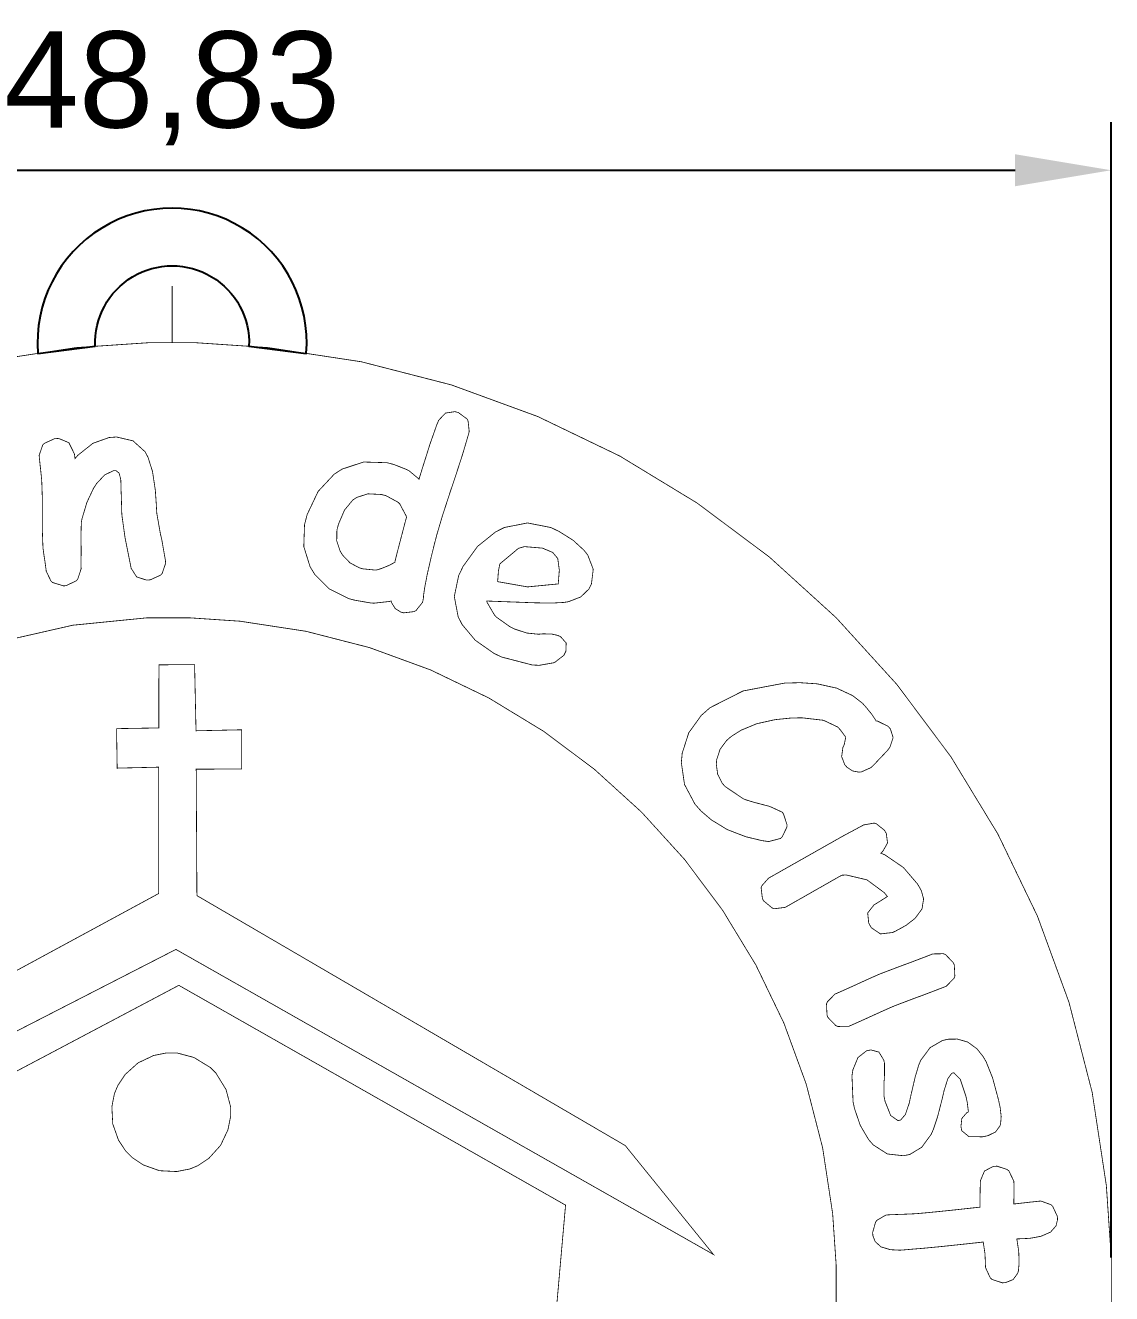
# Model space of a CAD drawing. Header units: millimetres. Extents: x -43 to 117, y -15 to 42.
# Drawn here: x 89.05 to 117.3, y 8.93 to 41.92 of the extents above; entities that cross this region are included whole.
import ezdxf

# ---------------------------------------------------------------- set-up
doc = ezdxf.new("R2010")
doc.units = ezdxf.units.MM
doc.styles.get("Standard").update_dxf_attribs({"font": 'arial.ttf'})
doc.dimstyles.new('ISO-25', dxfattribs={"dimtxt": 2.5, "dimasz": 2.5, "dimexe": 1.25, "dimexo": 0.625, "dimtad": 1, "dimtxsty": 'Standard', "dimcen": 2.5, "dimadec": 0, "dimazin": 0, "dimtfac": 1, "dimtmove": 0, "dimatfit": 3, "dimfxl": 1, "dimarcsym": 0})

# ---------------------------------------------------------------- blocks, each defined once
blk = doc.blocks.new('*D7')
at = {"color": 0, "lineweight": -2, "transparency": 16777216}
for p, q in [((68.451, 9.87), (68.451, 39.398)), ((117.285, 9.87), (117.285, 39.398)), ((70.951, 38.148), (114.785, 38.148))]:
    blk.add_line(p, q, dxfattribs=at)
at = {"color": 0, "transparency": 16777216}
for points in [[(70.951, 38.565), (70.951, 37.731), (68.451, 38.148)], [(114.785, 38.565), (114.785, 37.731), (117.285, 38.148)]]:
    blk.add_solid(points, dxfattribs=at)
at = {"layer": 'Defpoints', "color": 0, "transparency": 16777216}
for p in [(117.285, 38.148), (68.451, 9.245), (117.285, 9.245)]:
    blk.add_point(p, dxfattribs=at)
at = {"color": 0, "transparency": 16777216, "insert": (92.868, 40.276), "char_height": 2.5, "attachment_point": 5}
blk.add_mtext('48,83', dxfattribs=at)

msp = doc.modelspace()

# ---------------------------------------------------------------- linework, layer by layer
msp.add_lwpolyline([(90.87, 33.57, -1.047344), (94.866, 33.57), (96.357, 33.385, 1.08263), (89.379, 33.385)], format="xyb", close=True)
at = {"color": 0}
for points in [[(92.868, 33.662, 0.0203, 0.0203, 0), (92.868, 35.138, 0.0203, 0.0203, 0)], [(87.947, 33.167, 0.0203, 0.0203, 0), (90.371, 33.536, 0.0203, 0.0203, 0), (92.243, 33.662, 0.0203, 0.0203, 0), (92.868, 33.662, 0.0203, 0.0203, 0), (92.868, 33.662, 0.0203, 0.0203, 0), (93.492, 33.662, 0.0203, 0.0203, 0), (95.364, 33.536, 0.0203, 0.0203, 0), (97.788, 33.167, 0.0203, 0.0203, 0), (100.129, 32.565, 0.0203, 0.0203, 0), (102.372, 31.744, 0.0203, 0.0203, 0), (104.506, 30.716, 0.0203, 0.0203, 0), (106.519, 29.492, 0.0203, 0.0203, 0), (108.399, 28.087, 0.0203, 0.0203, 0), (110.133, 26.511, 0.0203, 0.0203, 0), (111.709, 24.777, 0.0203, 0.0203, 0), (113.114, 22.898, 0.0203, 0.0203, 0), (114.338, 20.884, 0.0203, 0.0203, 0), (115.366, 18.75, 0.0203, 0.0203, 0), (116.187, 16.507, 0.0203, 0.0203, 0), (116.789, 14.167, 0.0203, 0.0203, 0), (117.158, 11.742, 0.0203, 0.0203, 0), (117.285, 9.87, 0.0203, 0.0203, 0), (117.285, 9.245, 0.0203, 0.0203, 0), (117.285, 8.621, 0.0203, 0.0203, 0)], [(87.806, 25.751, 0.0203, 0.0203, 0), (90.287, 26.316, 0.0203, 0.0203, 0), (92.223, 26.509, 0.0203, 0.0203, 0), (92.868, 26.509, 0.0203, 0.0203, 0), (92.868, 26.509, 0.0203, 0.0203, 0), (93.309, 26.509, 0.0203, 0.0203, 0), (94.633, 26.42, 0.0203, 0.0203, 0), (96.347, 26.158, 0.0203, 0.0203, 0), (98.001, 25.733, 0.0203, 0.0203, 0), (99.587, 25.153, 0.0203, 0.0203, 0), (101.097, 24.426, 0.0203, 0.0203, 0), (102.52, 23.561, 0.0203, 0.0203, 0), (103.849, 22.567, 0.0203, 0.0203, 0), (105.075, 21.453, 0.0203, 0.0203, 0), (106.189, 20.227, 0.0203, 0.0203, 0), (107.183, 18.898, 0.0203, 0.0203, 0), (108.048, 17.474, 0.0203, 0.0203, 0), (108.775, 15.965, 0.0203, 0.0203, 0), (109.355, 14.379, 0.0203, 0.0203, 0), (109.781, 12.725, 0.0203, 0.0203, 0), (110.042, 11.01, 0.0203, 0.0203, 0), (110.132, 9.687, 0.0203, 0.0203, 0), (110.132, 9.245, 0.0203, 0.0203, 0), (110.132, 8.6, 0.0203, 0.0203, 0)], [(102.286, 2.027, 0.0203, 0.0203, 0), (103.097, 11.234, 0.0203, 0.0203, 0), (93.042, 16.95, 0.0203, 0.0203, 0), (82.707, 11.48, 0.0203, 0.0203, 0), (83.418, 2.103, 0.0203, 0.0203, 0)]]:
    msp.add_lwpolyline(points, format="xyseb", dxfattribs=at)
for points in [[(99.286, 30.11, 0.0203, 0.0203, 0), (99.34, 30.289, 0.0203, 0.0203, 0), (99.569, 31.016, 0.0203, 0.0203, 0), (99.745, 31.518, 0.0203, 0.0203, 0), (99.773, 31.585, 0.0203, 0.0203, 0), (99.798, 31.645, 0.0203, 0.0203, 0), (99.975, 31.833, 0.0203, 0.0203, 0), (100.221, 31.87, 0.0203, 0.0203, 0), (100.281, 31.854, 0.0203, 0.0203, 0), (100.312, 31.846, 0.0203, 0.0203, 0), (100.535, 31.68, 0.0203, 0.0203, 0), (100.549, 31.655, 0.0203, 0.0203, 0), (100.562, 31.63, 0.0203, 0.0203, 0), (100.592, 31.356, 0.0203, 0.0203, 0), (100.585, 31.326, 0.0203, 0.0203, 0), (100.564, 31.248, 0.0203, 0.0203, 0), (100.417, 30.749, 0.0203, 0.0203, 0), (100.207, 30.104, 0.0203, 0.0203, 0), (100.156, 29.953, 0.0203, 0.0203, 0), (100.104, 29.802, 0.0203, 0.0203, 0), (99.894, 29.156, 0.0203, 0.0203, 0), (99.747, 28.658, 0.0203, 0.0203, 0), (99.727, 28.58, 0.0203, 0.0203, 0), (99.693, 28.449, 0.0203, 0.0203, 0), (99.596, 28.057, 0.0203, 0.0203, 0), (99.498, 27.625, 0.0203, 0.0203, 0), (99.433, 27.285, 0.0203, 0.0203, 0), (99.406, 27.099, 0.0203, 0.0203, 0), (99.402, 27.036, 0.0203, 0.0203, 0), (99.401, 27.028, 0.0203, 0.0203, 0), (99.388, 26.947, 0.0203, 0.0203, 0), (99.386, 26.94, 0.0203, 0.0203, 0), (99.378, 26.911, 0.0203, 0.0203, 0), (99.209, 26.696, 0.0203, 0.0203, 0), (99.183, 26.682, 0.0203, 0.0203, 0), (99.157, 26.669, 0.0203, 0.0203, 0), (98.886, 26.637, 0.0203, 0.0203, 0), (98.859, 26.645, 0.0203, 0.0203, 0), (98.819, 26.655, 0.0203, 0.0203, 0), (98.666, 26.751, 0.0203, 0.0203, 0), (98.572, 26.905, 0.0203, 0.0203, 0), (98.562, 26.946, 0.0203, 0.0203, 0), (98.52, 26.933, 0.0203, 0.0203, 0), (98.11, 26.888, 0.0203, 0.0203, 0), (98.07, 26.892, 0.0203, 0.0203, 0), (98.029, 26.895, 0.0203, 0.0203, 0), (97.62, 26.965, 0.0203, 0.0203, 0), (97.579, 26.976, 0.0203, 0.0203, 0), (97.46, 27.007, 0.0203, 0.0203, 0), (96.956, 27.259, 0.0203, 0.0203, 0), (96.573, 27.642, 0.0203, 0.0203, 0), (96.515, 27.738, 0.0203, 0.0203, 0), (96.454, 27.837, 0.0203, 0.0203, 0), (96.291, 28.362, 0.0203, 0.0203, 0), (96.31, 28.929, 0.0203, 0.0203, 0), (96.341, 29.049, 0.0203, 0.0203, 0), (96.378, 29.192, 0.0203, 0.0203, 0), (96.662, 29.793, 0.0203, 0.0203, 0), (97.08, 30.242, 0.0203, 0.0203, 0), (97.184, 30.309, 0.0203, 0.0203, 0), (97.288, 30.376, 0.0203, 0.0203, 0), (97.846, 30.56, 0.0203, 0.0203, 0), (98.456, 30.542, 0.0203, 0.0203, 0), (98.587, 30.508, 0.0203, 0.0203, 0), (98.627, 30.498, 0.0203, 0.0203, 0), (98.971, 30.363, 0.0203, 0.0203, 0), (99, 30.346, 0.0203, 0.0203, 0), (99.03, 30.33, 0.0203, 0.0203, 0), (99.268, 30.133, 0.0203, 0.0203, 0), (99.286, 30.11, 0.0203, 0.0203, 0)], [(92.269, 27.494, 0.0203, 0.0203, 0), (92.201, 27.49, 0.0203, 0.0203, 0), (91.946, 27.572, 0.0203, 0.0203, 0), (91.802, 27.795, 0.0203, 0.0203, 0), (91.79, 27.861, 0.0203, 0.0203, 0), (91.779, 27.917, 0.0203, 0.0203, 0), (91.666, 28.48, 0.0203, 0.0203, 0), (91.655, 28.536, 0.0203, 0.0203, 0), (91.643, 28.596, 0.0203, 0.0203, 0), (91.564, 29.16, 0.0203, 0.0203, 0), (91.56, 29.213, 0.0203, 0.0203, 0), (91.559, 29.228, 0.0203, 0.0203, 0), (91.552, 29.472, 0.0203, 0.0203, 0), (91.551, 29.507, 0.0203, 0.0203, 0), (91.55, 29.541, 0.0203, 0.0203, 0), (91.542, 29.786, 0.0203, 0.0203, 0), (91.541, 29.801, 0.0203, 0.0203, 0), (91.54, 29.804, 0.0203, 0.0203, 0), (91.539, 29.889, 0.0203, 0.0203, 0), (91.539, 29.918, 0.0203, 0.0203, 0), (91.539, 29.934, 0.0203, 0.0203, 0), (91.534, 30.062, 0.0203, 0.0203, 0), (91.534, 30.071, 0.0203, 0.0203, 0), (91.531, 30.117, 0.0203, 0.0203, 0), (91.487, 30.274, 0.0203, 0.0203, 0), (91.406, 30.337, 0.0203, 0.0203, 0), (91.385, 30.335, 0.0203, 0.0203, 0), (91.338, 30.332, 0.0203, 0.0203, 0), (91.114, 30.225, 0.0203, 0.0203, 0), (90.902, 29.998, 0.0203, 0.0203, 0), (90.862, 29.934, 0.0203, 0.0203, 0), (90.821, 29.871, 0.0203, 0.0203, 0), (90.651, 29.508, 0.0203, 0.0203, 0), (90.524, 29.082, 0.0203, 0.0203, 0), (90.506, 28.987, 0.0203, 0.0203, 0), (90.506, 28.968, 0.0203, 0.0203, 0), (90.5, 28.719, 0.0203, 0.0203, 0), (90.498, 28.688, 0.0203, 0.0203, 0), (90.497, 28.662, 0.0203, 0.0203, 0), (90.499, 28.415, 0.0203, 0.0203, 0), (90.501, 28.39, 0.0203, 0.0203, 0), (90.502, 28.375, 0.0203, 0.0203, 0), (90.502, 28.136, 0.0203, 0.0203, 0), (90.501, 28.104, 0.0203, 0.0203, 0), (90.499, 28.072, 0.0203, 0.0203, 0), (90.499, 27.834, 0.0203, 0.0203, 0), (90.501, 27.818, 0.0203, 0.0203, 0), (90.503, 27.786, 0.0203, 0.0203, 0), (90.413, 27.513, 0.0203, 0.0203, 0), (90.393, 27.491, 0.0203, 0.0203, 0), (90.372, 27.468, 0.0203, 0.0203, 0), (90.108, 27.343, 0.0203, 0.0203, 0), (90.075, 27.341, 0.0203, 0.0203, 0), (90.042, 27.339, 0.0203, 0.0203, 0), (89.763, 27.425, 0.0203, 0.0203, 0), (89.741, 27.444, 0.0203, 0.0203, 0), (89.718, 27.464, 0.0203, 0.0203, 0), (89.593, 27.72, 0.0203, 0.0203, 0), (89.591, 27.752, 0.0203, 0.0203, 0), (89.589, 27.768, 0.0203, 0.0203, 0), (89.557, 28.002, 0.0203, 0.0203, 0), (89.552, 28.033, 0.0203, 0.0203, 0), (89.546, 28.064, 0.0203, 0.0203, 0), (89.513, 28.3, 0.0203, 0.0203, 0), (89.512, 28.315, 0.0203, 0.0203, 0), (89.508, 28.368, 0.0203, 0.0203, 0), (89.496, 28.7, 0.0203, 0.0203, 0), (89.492, 29.116, 0.0203, 0.0203, 0), (89.494, 29.212, 0.0203, 0.0203, 0), (89.494, 29.308, 0.0203, 0.0203, 0), (89.49, 29.724, 0.0203, 0.0203, 0), (89.478, 30.056, 0.0203, 0.0203, 0), (89.474, 30.11, 0.0203, 0.0203, 0), (89.473, 30.127, 0.0203, 0.0203, 0), (89.447, 30.376, 0.0203, 0.0203, 0), (89.444, 30.408, 0.0203, 0.0203, 0), (89.439, 30.442, 0.0203, 0.0203, 0), (89.414, 30.688, 0.0203, 0.0203, 0), (89.413, 30.704, 0.0203, 0.0203, 0), (89.41, 30.735, 0.0203, 0.0203, 0), (89.503, 31.001, 0.0203, 0.0203, 0), (89.524, 31.023, 0.0203, 0.0203, 0), (89.544, 31.045, 0.0203, 0.0203, 0), (89.81, 31.166, 0.0203, 0.0203, 0), (89.843, 31.168, 0.0203, 0.0203, 0), (89.914, 31.174, 0.0203, 0.0203, 0), (90.182, 31.063, 0.0203, 0.0203, 0), (90.327, 30.772, 0.0203, 0.0203, 0), (90.338, 30.686, 0.0203, 0.0203, 0), (90.344, 30.65, 0.0203, 0.0203, 0), (90.417, 30.736, 0.0203, 0.0203, 0), (90.809, 31.047, 0.0203, 0.0203, 0), (91.23, 31.197, 0.0203, 0.0203, 0), (91.319, 31.203, 0.0203, 0.0203, 0), (91.422, 31.211, 0.0203, 0.0203, 0), (91.85, 31.111, 0.0203, 0.0203, 0), (92.164, 30.827, 0.0203, 0.0203, 0), (92.209, 30.743, 0.0203, 0.0203, 0), (92.239, 30.687, 0.0203, 0.0203, 0), (92.357, 30.317, 0.0203, 0.0203, 0), (92.431, 29.827, 0.0203, 0.0203, 0), (92.439, 29.711, 0.0203, 0.0203, 0), (92.455, 29.477, 0.0203, 0.0203, 0), (92.456, 29.452, 0.0203, 0.0203, 0), (92.466, 29.275, 0.0203, 0.0203, 0), (92.467, 29.264, 0.0203, 0.0203, 0), (92.47, 29.221, 0.0203, 0.0203, 0), (92.566, 28.674, 0.0203, 0.0203, 0), (92.583, 28.607, 0.0203, 0.0203, 0), (92.599, 28.54, 0.0203, 0.0203, 0), (92.694, 27.996, 0.0203, 0.0203, 0), (92.697, 27.954, 0.0203, 0.0203, 0), (92.699, 27.924, 0.0203, 0.0203, 0), (92.607, 27.66, 0.0203, 0.0203, 0), (92.587, 27.638, 0.0203, 0.0203, 0), (92.566, 27.617, 0.0203, 0.0203, 0), (92.301, 27.497, 0.0203, 0.0203, 0), (92.269, 27.494, 0.0203, 0.0203, 0)], [(98.961, 29.121, 0.0203, 0.0203, 0), (98.952, 29.159, 0.0203, 0.0203, 0), (98.788, 29.468, 0.0203, 0.0203, 0), (98.765, 29.491, 0.0203, 0.0203, 0), (98.741, 29.515, 0.0203, 0.0203, 0), (98.429, 29.684, 0.0203, 0.0203, 0), (98.391, 29.694, 0.0203, 0.0203, 0), (98.312, 29.715, 0.0203, 0.0203, 0), (97.961, 29.733, 0.0203, 0.0203, 0), (97.665, 29.639, 0.0203, 0.0203, 0), (97.615, 29.604, 0.0203, 0.0203, 0), (97.563, 29.569, 0.0203, 0.0203, 0), (97.349, 29.309, 0.0203, 0.0203, 0), (97.191, 28.938, 0.0203, 0.0203, 0), (97.167, 28.846, 0.0203, 0.0203, 0), (97.152, 28.789, 0.0203, 0.0203, 0), (97.148, 28.51, 0.0203, 0.0203, 0), (97.237, 28.242, 0.0203, 0.0203, 0), (97.268, 28.191, 0.0203, 0.0203, 0), (97.3, 28.139, 0.0203, 0.0203, 0), (97.495, 27.935, 0.0203, 0.0203, 0), (97.74, 27.806, 0.0203, 0.0203, 0), (97.796, 27.791, 0.0203, 0.0203, 0), (97.836, 27.781, 0.0203, 0.0203, 0), (98.158, 27.749, 0.0203, 0.0203, 0), (98.182, 27.753, 0.0203, 0.0203, 0), (98.198, 27.756, 0.0203, 0.0203, 0), (98.316, 27.793, 0.0203, 0.0203, 0), (98.486, 27.862, 0.0203, 0.0203, 0), (98.528, 27.881, 0.0203, 0.0203, 0), (98.538, 27.886, 0.0203, 0.0203, 0), (98.647, 27.946, 0.0203, 0.0203, 0), (98.658, 27.953, 0.0203, 0.0203, 0), (98.663, 27.979, 0.0203, 0.0203, 0), (98.689, 28.084, 0.0203, 0.0203, 0), (98.75, 28.322, 0.0203, 0.0203, 0), (98.841, 28.668, 0.0203, 0.0203, 0), (98.93, 29.009, 0.0203, 0.0203, 0), (98.961, 29.121, 0.0203, 0.0203, 0)], [(101.351, 25.528, 0.0203, 0.0203, 0), (101.233, 25.585, 0.0203, 0.0203, 0), (100.749, 25.925, 0.0203, 0.0203, 0), (100.406, 26.336, 0.0203, 0.0203, 0), (100.359, 26.429, 0.0203, 0.0203, 0), (100.306, 26.531, 0.0203, 0.0203, 0), (100.204, 27.06, 0.0203, 0.0203, 0), (100.318, 27.609, 0.0203, 0.0203, 0), (100.373, 27.721, 0.0203, 0.0203, 0), (100.433, 27.846, 0.0203, 0.0203, 0), (100.808, 28.364, 0.0203, 0.0203, 0), (101.276, 28.741, 0.0203, 0.0203, 0), (101.383, 28.796, 0.0203, 0.0203, 0), (101.503, 28.856, 0.0203, 0.0203, 0), (102.107, 28.976, 0.0203, 0.0203, 0), (102.72, 28.855, 0.0203, 0.0203, 0), (102.845, 28.794, 0.0203, 0.0203, 0), (102.93, 28.753, 0.0203, 0.0203, 0), (103.295, 28.524, 0.0203, 0.0203, 0), (103.574, 28.267, 0.0203, 0.0203, 0), (103.618, 28.212, 0.0203, 0.0203, 0), (103.675, 28.139, 0.0203, 0.0203, 0), (103.817, 27.769, 0.0203, 0.0203, 0), (103.77, 27.391, 0.0203, 0.0203, 0), (103.733, 27.314, 0.0203, 0.0203, 0), (103.706, 27.259, 0.0203, 0.0203, 0), (103.493, 27.051, 0.0203, 0.0203, 0), (103.169, 26.926, 0.0203, 0.0203, 0), (103.088, 26.914, 0.0203, 0.0203, 0), (103.051, 26.908, 0.0203, 0.0203, 0), (102.769, 26.893, 0.0203, 0.0203, 0), (102.359, 26.897, 0.0203, 0.0203, 0), (102.258, 26.9, 0.0203, 0.0203, 0), (101.046, 26.945, 0.0203, 0.0203, 0), (101.057, 26.908, 0.0203, 0.0203, 0), (101.25, 26.58, 0.0203, 0.0203, 0), (101.278, 26.551, 0.0203, 0.0203, 0), (101.305, 26.522, 0.0203, 0.0203, 0), (101.659, 26.271, 0.0203, 0.0203, 0), (101.703, 26.249, 0.0203, 0.0203, 0), (101.769, 26.217, 0.0203, 0.0203, 0), (102.089, 26.112, 0.0203, 0.0203, 0), (102.395, 26.081, 0.0203, 0.0203, 0), (102.454, 26.086, 0.0203, 0.0203, 0), (102.507, 26.091, 0.0203, 0.0203, 0), (102.729, 26.088, 0.0203, 0.0203, 0), (102.895, 26.051, 0.0203, 0.0203, 0), (102.92, 26.039, 0.0203, 0.0203, 0), (102.971, 26.014, 0.0203, 0.0203, 0), (103.114, 25.852, 0.0203, 0.0203, 0), (103.105, 25.639, 0.0203, 0.0203, 0), (103.081, 25.589, 0.0203, 0.0203, 0), (103.053, 25.533, 0.0203, 0.0203, 0), (102.807, 25.342, 0.0203, 0.0203, 0), (102.416, 25.273, 0.0203, 0.0203, 0), (102.317, 25.277, 0.0203, 0.0203, 0), (102.233, 25.281, 0.0203, 0.0203, 0), (101.429, 25.49, 0.0203, 0.0203, 0), (101.351, 25.528, 0.0203, 0.0203, 0)], [(102.762, 28.209, 0.0203, 0.0203, 0), (102.494, 28.321, 0.0203, 0.0203, 0), (102.027, 28.36, 0.0203, 0.0203, 0), (101.868, 28.314, 0.0203, 0.0203, 0), (101.787, 28.243, 0.0203, 0.0203, 0), (101.39, 27.912, 0.0203, 0.0203, 0), (101.352, 27.727, 0.0203, 0.0203, 0), (101.331, 27.449, 0.0203, 0.0203, 0), (102.108, 27.312, 0.0203, 0.0203, 0), (102.907, 27.39, 0.0203, 0.0203, 0), (102.935, 27.748, 0.0203, 0.0203, 0), (102.894, 28.052, 0.0203, 0.0203, 0), (102.762, 28.209, 0.0203, 0.0203, 0)], [(78.954, 10.694, 0.0203, 0.0203, 0), (92.966, 17.884, 0.0203, 0.0203, 0), (106.942, 9.951, 0.0203, 0.0203, 0), (104.649, 12.783, 0.0203, 0.0203, 0), (93.512, 19.284, 0.0203, 0.0203, 0), (93.494, 22.571, 0.0203, 0.0203, 0), (94.676, 22.577, 0.0203, 0.0203, 0), (94.676, 23.596, 0.0203, 0.0203, 0), (93.489, 23.57, 0.0203, 0.0203, 0), (93.452, 25.289, 0.0203, 0.0203, 0), (92.524, 25.286, 0.0203, 0.0203, 0), (92.522, 23.644, 0.0203, 0.0203, 0), (91.423, 23.626, 0.0203, 0.0203, 0), (91.439, 22.599, 0.0203, 0.0203, 0), (92.519, 22.624, 0.0203, 0.0203, 0), (92.517, 19.337, 0.0203, 0.0203, 0), (80.619, 12.888, 0.0203, 0.0203, 0), (78.954, 10.694, 0.0203, 0.0203, 0)], [(110.388, 22.652, 0.0203, 0.0203, 0), (110.355, 22.689, 0.0203, 0.0203, 0), (110.276, 22.898, 0.0203, 0.0203, 0), (110.308, 23.136, 0.0203, 0.0203, 0), (110.332, 23.188, 0.0203, 0.0203, 0), (110.343, 23.213, 0.0203, 0.0203, 0), (110.381, 23.393, 0.0203, 0.0203, 0), (110.378, 23.405, 0.0203, 0.0203, 0), (110.375, 23.413, 0.0203, 0.0203, 0), (110.245, 23.589, 0.0203, 0.0203, 0), (110.222, 23.615, 0.0203, 0.0203, 0), (110.176, 23.667, 0.0203, 0.0203, 0), (109.804, 23.843, 0.0203, 0.0203, 0), (109.242, 23.908, 0.0203, 0.0203, 0), (109.101, 23.905, 0.0203, 0.0203, 0), (108.962, 23.902, 0.0203, 0.0203, 0), (108.546, 23.86, 0.0203, 0.0203, 0), (108.066, 23.753, 0.0203, 0.0203, 0), (107.659, 23.584, 0.0203, 0.0203, 0), (107.401, 23.42, 0.0203, 0.0203, 0), (107.326, 23.354, 0.0203, 0.0203, 0), (107.281, 23.314, 0.0203, 0.0203, 0), (107.114, 23.087, 0.0203, 0.0203, 0), (107.027, 22.822, 0.0203, 0.0203, 0), (107.022, 22.763, 0.0203, 0.0203, 0), (107.016, 22.705, 0.0203, 0.0203, 0), (107.052, 22.438, 0.0203, 0.0203, 0), (107.173, 22.203, 0.0203, 0.0203, 0), (107.211, 22.16, 0.0203, 0.0203, 0), (107.246, 22.12, 0.0203, 0.0203, 0), (107.72, 21.801, 0.0203, 0.0203, 0), (107.779, 21.778, 0.0203, 0.0203, 0), (107.799, 21.77, 0.0203, 0.0203, 0), (107.984, 21.714, 0.0203, 0.0203, 0), (108.278, 21.636, 0.0203, 0.0203, 0), (108.353, 21.617, 0.0203, 0.0203, 0), (108.403, 21.604, 0.0203, 0.0203, 0), (108.725, 21.456, 0.0203, 0.0203, 0), (108.74, 21.439, 0.0203, 0.0203, 0), (108.761, 21.415, 0.0203, 0.0203, 0), (108.856, 21.125, 0.0203, 0.0203, 0), (108.853, 21.091, 0.0203, 0.0203, 0), (108.85, 21.06, 0.0203, 0.0203, 0), (108.728, 20.81, 0.0203, 0.0203, 0), (108.706, 20.79, 0.0203, 0.0203, 0), (108.682, 20.769, 0.0203, 0.0203, 0), (108.375, 20.688, 0.0203, 0.0203, 0), (108.339, 20.694, 0.0203, 0.0203, 0), (108.199, 20.715, 0.0203, 0.0203, 0), (107.786, 20.814, 0.0203, 0.0203, 0), (107.302, 21, 0.0203, 0.0203, 0), (106.888, 21.253, 0.0203, 0.0203, 0), (106.619, 21.484, 0.0203, 0.0203, 0), (106.542, 21.571, 0.0203, 0.0203, 0), (106.46, 21.664, 0.0203, 0.0203, 0), (106.19, 22.174, 0.0203, 0.0203, 0), (106.107, 22.745, 0.0203, 0.0203, 0), (106.119, 22.869, 0.0203, 0.0203, 0), (106.13, 22.988, 0.0203, 0.0203, 0), (106.301, 23.519, 0.0203, 0.0203, 0), (106.626, 23.97, 0.0203, 0.0203, 0), (106.715, 24.048, 0.0203, 0.0203, 0), (106.852, 24.17, 0.0203, 0.0203, 0), (107.712, 24.606, 0.0203, 0.0203, 0), (108.795, 24.811, 0.0203, 0.0203, 0), (109.046, 24.817, 0.0203, 0.0203, 0), (109.194, 24.821, 0.0203, 0.0203, 0), (109.64, 24.791, 0.0203, 0.0203, 0), (110.144, 24.68, 0.0203, 0.0203, 0), (110.561, 24.485, 0.0203, 0.0203, 0), (110.819, 24.285, 0.0203, 0.0203, 0), (110.89, 24.205, 0.0203, 0.0203, 0), (110.906, 24.187, 0.0203, 0.0203, 0), (111.044, 24.018, 0.0203, 0.0203, 0), (111.056, 24.002, 0.0203, 0.0203, 0), (111.067, 23.986, 0.0203, 0.0203, 0), (111.163, 23.842, 0.0203, 0.0203, 0), (111.17, 23.828, 0.0203, 0.0203, 0), (111.203, 23.825, 0.0203, 0.0203, 0), (111.484, 23.685, 0.0203, 0.0203, 0), (111.507, 23.659, 0.0203, 0.0203, 0), (111.544, 23.617, 0.0203, 0.0203, 0), (111.614, 23.392, 0.0203, 0.0203, 0), (111.532, 23.146, 0.0203, 0.0203, 0), (111.494, 23.093, 0.0203, 0.0203, 0), (111.465, 23.056, 0.0203, 0.0203, 0), (111.095, 22.666, 0.0203, 0.0203, 0), (111.049, 22.625, 0.0203, 0.0203, 0), (111.028, 22.607, 0.0203, 0.0203, 0), (110.788, 22.501, 0.0203, 0.0203, 0), (110.761, 22.498, 0.0203, 0.0203, 0), (110.725, 22.494, 0.0203, 0.0203, 0), (110.559, 22.526, 0.0203, 0.0203, 0), (110.414, 22.623, 0.0203, 0.0203, 0), (110.388, 22.652, 0.0203, 0.0203, 0)], [(111.679, 18.362, 0.0203, 0.0203, 0), (111.602, 18.324, 0.0203, 0.0203, 0), (111.285, 18.287, 0.0203, 0.0203, 0), (111.048, 18.448, 0.0203, 0.0203, 0), (111.013, 18.509, 0.0203, 0.0203, 0), (110.979, 18.57, 0.0203, 0.0203, 0), (110.953, 18.833, 0.0203, 0.0203, 0), (111.12, 19.046, 0.0203, 0.0203, 0), (111.183, 19.081, 0.0203, 0.0203, 0), (111.465, 19.26, 0.0203, 0.0203, 0), (111.386, 19.359, 0.0203, 0.0203, 0), (110.932, 19.694, 0.0203, 0.0203, 0), (110.396, 19.82, 0.0203, 0.0203, 0), (110.276, 19.813, 0.0203, 0.0203, 0), (108.835, 18.993, 0.0203, 0.0203, 0), (108.807, 18.978, 0.0203, 0.0203, 0), (108.529, 18.943, 0.0203, 0.0203, 0), (108.501, 18.951, 0.0203, 0.0203, 0), (108.472, 18.96, 0.0203, 0.0203, 0), (108.249, 19.145, 0.0203, 0.0203, 0), (108.233, 19.173, 0.0203, 0.0203, 0), (108.216, 19.203, 0.0203, 0.0203, 0), (108.182, 19.487, 0.0203, 0.0203, 0), (108.192, 19.513, 0.0203, 0.0203, 0), (108.2, 19.539, 0.0203, 0.0203, 0), (108.378, 19.739, 0.0203, 0.0203, 0), (108.405, 19.754, 0.0203, 0.0203, 0), (110.284, 20.818, 0.0203, 0.0203, 0), (110.299, 20.827, 0.0203, 0.0203, 0), (110.523, 20.947, 0.0203, 0.0203, 0), (110.554, 20.963, 0.0203, 0.0203, 0), (110.583, 20.979, 0.0203, 0.0203, 0), (110.807, 21.099, 0.0203, 0.0203, 0), (110.822, 21.107, 0.0203, 0.0203, 0), (110.849, 21.122, 0.0203, 0.0203, 0), (111.117, 21.169, 0.0203, 0.0203, 0), (111.145, 21.163, 0.0203, 0.0203, 0), (111.172, 21.157, 0.0203, 0.0203, 0), (111.39, 20.981, 0.0203, 0.0203, 0), (111.407, 20.951, 0.0203, 0.0203, 0), (111.437, 20.898, 0.0203, 0.0203, 0), (111.468, 20.652, 0.0203, 0.0203, 0), (111.343, 20.43, 0.0203, 0.0203, 0), (111.294, 20.389, 0.0203, 0.0203, 0), (111.405, 20.34, 0.0203, 0.0203, 0), (111.882, 20.014, 0.0203, 0.0203, 0), (112.254, 19.578, 0.0203, 0.0203, 0), (112.312, 19.475, 0.0203, 0.0203, 0), (112.348, 19.412, 0.0203, 0.0203, 0), (112.406, 19.197, 0.0203, 0.0203, 0), (112.365, 18.936, 0.0203, 0.0203, 0), (112.186, 18.693, 0.0203, 0.0203, 0), (111.956, 18.514, 0.0203, 0.0203, 0), (111.872, 18.467, 0.0203, 0.0203, 0), (111.848, 18.453, 0.0203, 0.0203, 0), (111.686, 18.365, 0.0203, 0.0203, 0), (111.679, 18.362, 0.0203, 0.0203, 0)], [(111.593, 16.392, 0.0203, 0.0203, 0), (111.564, 16.38, 0.0203, 0.0203, 0), (111.368, 16.293, 0.0203, 0.0203, 0), (111.105, 16.174, 0.0203, 0.0203, 0), (111.042, 16.145, 0.0203, 0.0203, 0), (110.979, 16.116, 0.0203, 0.0203, 0), (110.715, 15.996, 0.0203, 0.0203, 0), (110.52, 15.91, 0.0203, 0.0203, 0), (110.491, 15.897, 0.0203, 0.0203, 0), (110.462, 15.885, 0.0203, 0.0203, 0), (110.178, 15.88, 0.0203, 0.0203, 0), (110.151, 15.891, 0.0203, 0.0203, 0), (110.123, 15.903, 0.0203, 0.0203, 0), (109.921, 16.113, 0.0203, 0.0203, 0), (109.908, 16.143, 0.0203, 0.0203, 0), (109.895, 16.173, 0.0203, 0.0203, 0), (109.882, 16.465, 0.0203, 0.0203, 0), (109.893, 16.492, 0.0203, 0.0203, 0), (109.903, 16.52, 0.0203, 0.0203, 0), (110.102, 16.722, 0.0203, 0.0203, 0), (110.132, 16.735, 0.0203, 0.0203, 0), (110.161, 16.747, 0.0203, 0.0203, 0), (110.356, 16.834, 0.0203, 0.0203, 0), (110.62, 16.953, 0.0203, 0.0203, 0), (110.683, 16.982, 0.0203, 0.0203, 0), (110.745, 17.011, 0.0203, 0.0203, 0), (111.009, 17.131, 0.0203, 0.0203, 0), (111.204, 17.217, 0.0203, 0.0203, 0), (111.234, 17.23, 0.0203, 0.0203, 0), (111.279, 17.249, 0.0203, 0.0203, 0), (111.852, 17.467, 0.0203, 0.0203, 0), (111.922, 17.492, 0.0203, 0.0203, 0), (111.991, 17.516, 0.0203, 0.0203, 0), (112.565, 17.735, 0.0203, 0.0203, 0), (112.61, 17.754, 0.0203, 0.0203, 0), (112.639, 17.767, 0.0203, 0.0203, 0), (112.923, 17.772, 0.0203, 0.0203, 0), (112.95, 17.76, 0.0203, 0.0203, 0), (112.977, 17.749, 0.0203, 0.0203, 0), (113.179, 17.539, 0.0203, 0.0203, 0), (113.193, 17.509, 0.0203, 0.0203, 0), (113.205, 17.478, 0.0203, 0.0203, 0), (113.219, 17.187, 0.0203, 0.0203, 0), (113.208, 17.159, 0.0203, 0.0203, 0), (113.197, 17.131, 0.0203, 0.0203, 0), (112.998, 16.929, 0.0203, 0.0203, 0), (112.97, 16.917, 0.0203, 0.0203, 0), (112.924, 16.898, 0.0203, 0.0203, 0), (112.351, 16.679, 0.0203, 0.0203, 0), (112.282, 16.655, 0.0203, 0.0203, 0), (112.212, 16.63, 0.0203, 0.0203, 0), (111.638, 16.412, 0.0203, 0.0203, 0), (111.593, 16.392, 0.0203, 0.0203, 0)], [(113.389, 13.22, 0.0203, 0.0203, 0), (113.377, 13.274, 0.0203, 0.0203, 0), (113.4, 13.488, 0.0203, 0.0203, 0), (113.529, 13.638, 0.0203, 0.0203, 0), (113.57, 13.657, 0.0203, 0.0203, 0), (113.569, 13.68, 0.0203, 0.0203, 0), (113.541, 13.906, 0.0203, 0.0203, 0), (113.536, 13.928, 0.0203, 0.0203, 0), (113.509, 14.059, 0.0203, 0.0203, 0), (113.36, 14.506, 0.0203, 0.0203, 0), (113.194, 14.676, 0.0203, 0.0203, 0), (113.159, 14.668, 0.0203, 0.0203, 0), (113.138, 14.663, 0.0203, 0.0203, 0), (113.036, 14.52, 0.0203, 0.0203, 0), (112.939, 14.214, 0.0203, 0.0203, 0), (112.92, 14.128, 0.0203, 0.0203, 0), (112.893, 14.011, 0.0203, 0.0203, 0), (112.771, 13.537, 0.0203, 0.0203, 0), (112.663, 13.21, 0.0203, 0.0203, 0), (112.644, 13.166, 0.0203, 0.0203, 0), (112.604, 13.076, 0.0203, 0.0203, 0), (112.358, 12.739, 0.0203, 0.0203, 0), (112.05, 12.552, 0.0203, 0.0203, 0), (111.979, 12.537, 0.0203, 0.0203, 0), (111.887, 12.518, 0.0203, 0.0203, 0), (111.465, 12.564, 0.0203, 0.0203, 0), (111.096, 12.801, 0.0203, 0.0203, 0), (111.031, 12.877, 0.0203, 0.0203, 0), (110.977, 12.938, 0.0203, 0.0203, 0), (110.761, 13.305, 0.0203, 0.0203, 0), (110.608, 13.751, 0.0203, 0.0203, 0), (110.587, 13.851, 0.0203, 0.0203, 0), (110.572, 13.923, 0.0203, 0.0203, 0), (110.544, 14.599, 0.0203, 0.0203, 0), (110.554, 14.663, 0.0203, 0.0203, 0), (110.567, 14.75, 0.0203, 0.0203, 0), (110.7, 15.073, 0.0203, 0.0203, 0), (110.924, 15.247, 0.0203, 0.0203, 0), (110.983, 15.259, 0.0203, 0.0203, 0), (111.036, 15.27, 0.0203, 0.0203, 0), (111.244, 15.214, 0.0203, 0.0203, 0), (111.371, 15.007, 0.0203, 0.0203, 0), (111.385, 14.942, 0.0203, 0.0203, 0), (111.39, 14.918, 0.0203, 0.0203, 0), (111.388, 14.545, 0.0203, 0.0203, 0), (111.383, 14.494, 0.0203, 0.0203, 0), (111.377, 14.445, 0.0203, 0.0203, 0), (111.376, 14.068, 0.0203, 0.0203, 0), (111.381, 14.042, 0.0203, 0.0203, 0), (111.404, 13.933, 0.0203, 0.0203, 0), (111.55, 13.565, 0.0203, 0.0203, 0), (111.739, 13.432, 0.0203, 0.0203, 0), (111.783, 13.441, 0.0203, 0.0203, 0), (111.81, 13.446, 0.0203, 0.0203, 0), (111.932, 13.591, 0.0203, 0.0203, 0), (112.034, 13.89, 0.0203, 0.0203, 0), (112.051, 13.973, 0.0203, 0.0203, 0), (112.077, 14.094, 0.0203, 0.0203, 0), (112.189, 14.572, 0.0203, 0.0203, 0), (112.28, 14.878, 0.0203, 0.0203, 0), (112.295, 14.914, 0.0203, 0.0203, 0), (112.332, 15.001, 0.0203, 0.0203, 0), (112.576, 15.33, 0.0203, 0.0203, 0), (112.9, 15.517, 0.0203, 0.0203, 0), (112.976, 15.533, 0.0203, 0.0203, 0), (113.051, 15.549, 0.0203, 0.0203, 0), (113.283, 15.552, 0.0203, 0.0203, 0), (113.555, 15.475, 0.0203, 0.0203, 0), (113.792, 15.3, 0.0203, 0.0203, 0), (113.952, 15.1, 0.0203, 0.0203, 0), (113.995, 15.027, 0.0203, 0.0203, 0), (114.031, 14.965, 0.0203, 0.0203, 0), (114.201, 14.54, 0.0203, 0.0203, 0), (114.356, 13.964, 0.0203, 0.0203, 0), (114.385, 13.826, 0.0203, 0.0203, 0), (114.397, 13.773, 0.0203, 0.0203, 0), (114.423, 13.541, 0.0203, 0.0203, 0), (114.41, 13.36, 0.0203, 0.0203, 0), (114.402, 13.331, 0.0203, 0.0203, 0), (114.391, 13.292, 0.0203, 0.0203, 0), (114.276, 13.137, 0.0203, 0.0203, 0), (114.082, 13.041, 0.0203, 0.0203, 0), (114.032, 13.03, 0.0203, 0.0203, 0), (113.935, 13.01, 0.0203, 0.0203, 0), (113.582, 13.017, 0.0203, 0.0203, 0), (113.399, 13.169, 0.0203, 0.0203, 0), (113.389, 13.22, 0.0203, 0.0203, 0)], [(92.841, 15.193, 0.0203, 0.0203, 0), (92.989, 15.193, 0.0203, 0.0203, 0), (93.432, 15.075, 0.0203, 0.0203, 0), (93.862, 14.813, 0.0203, 0.0203, 0), (93.934, 14.74, 0.0203, 0.0203, 0), (94.007, 14.668, 0.0203, 0.0203, 0), (94.27, 14.238, 0.0203, 0.0203, 0), (94.387, 13.795, 0.0203, 0.0203, 0), (94.387, 13.646, 0.0203, 0.0203, 0), (94.387, 13.533, 0.0203, 0.0203, 0), (94.319, 13.193, 0.0203, 0.0203, 0), (94.127, 12.787, 0.0203, 0.0203, 0), (93.826, 12.454, 0.0203, 0.0203, 0), (93.537, 12.26, 0.0203, 0.0203, 0), (93.433, 12.217, 0.0203, 0.0203, 0), (93.328, 12.174, 0.0203, 0.0203, 0), (92.988, 12.107, 0.0203, 0.0203, 0), (92.539, 12.129, 0.0203, 0.0203, 0), (92.116, 12.28, 0.0203, 0.0203, 0), (91.827, 12.472, 0.0203, 0.0203, 0), (91.747, 12.552, 0.0203, 0.0203, 0), (91.666, 12.633, 0.0203, 0.0203, 0), (91.474, 12.922, 0.0203, 0.0203, 0), (91.324, 13.345, 0.0203, 0.0203, 0), (91.301, 13.794, 0.0203, 0.0203, 0), (91.368, 14.134, 0.0203, 0.0203, 0), (91.411, 14.238, 0.0203, 0.0203, 0), (91.455, 14.343, 0.0203, 0.0203, 0), (91.648, 14.632, 0.0203, 0.0203, 0), (91.981, 14.933, 0.0203, 0.0203, 0), (92.387, 15.125, 0.0203, 0.0203, 0), (92.727, 15.193, 0.0203, 0.0203, 0), (92.841, 15.193, 0.0203, 0.0203, 0)], [(114.016, 9.637, 0.0203, 0.0203, 0), (114.015, 9.649, 0.0203, 0.0203, 0), (114.009, 9.785, 0.0203, 0.0203, 0), (114.009, 9.801, 0.0203, 0.0203, 0), (114.009, 9.817, 0.0203, 0.0203, 0), (114.003, 9.952, 0.0203, 0.0203, 0), (114.002, 9.964, 0.0203, 0.0203, 0), (114, 9.986, 0.0203, 0.0203, 0), (113.961, 10.245, 0.0203, 0.0203, 0), (113.955, 10.274, 0.0203, 0.0203, 0), (113.804, 10.257, 0.0203, 0.0203, 0), (113.349, 10.208, 0.0203, 0.0203, 0), (112.859, 10.156, 0.0203, 0.0203, 0), (112.483, 10.12, 0.0203, 0.0203, 0), (112.287, 10.102, 0.0203, 0.0203, 0), (112.223, 10.098, 0.0203, 0.0203, 0), (112.215, 10.097, 0.0203, 0.0203, 0), (112.082, 10.086, 0.0203, 0.0203, 0), (112.063, 10.084, 0.0203, 0.0203, 0), (112.043, 10.082, 0.0203, 0.0203, 0), (111.886, 10.069, 0.0203, 0.0203, 0), (111.874, 10.068, 0.0203, 0.0203, 0), (111.791, 10.062, 0.0203, 0.0203, 0), (111.541, 10.075, 0.0203, 0.0203, 0), (111.298, 10.148, 0.0203, 0.0203, 0), (111.146, 10.287, 0.0203, 0.0203, 0), (111.088, 10.441, 0.0203, 0.0203, 0), (111.084, 10.493, 0.0203, 0.0203, 0), (111.082, 10.523, 0.0203, 0.0203, 0), (111.157, 10.791, 0.0203, 0.0203, 0), (111.175, 10.814, 0.0203, 0.0203, 0), (111.192, 10.84, 0.0203, 0.0203, 0), (111.43, 10.977, 0.0203, 0.0203, 0), (111.459, 10.979, 0.0203, 0.0203, 0), (111.479, 10.981, 0.0203, 0.0203, 0), (111.776, 10.993, 0.0203, 0.0203, 0), (111.816, 10.994, 0.0203, 0.0203, 0), (111.855, 10.995, 0.0203, 0.0203, 0), (112.151, 11.008, 0.0203, 0.0203, 0), (112.171, 11.009, 0.0203, 0.0203, 0), (112.235, 11.013, 0.0203, 0.0203, 0), (112.427, 11.03, 0.0203, 0.0203, 0), (112.795, 11.066, 0.0203, 0.0203, 0), (113.277, 11.116, 0.0203, 0.0203, 0), (113.723, 11.165, 0.0203, 0.0203, 0), (113.871, 11.181, 0.0203, 0.0203, 0), (113.87, 11.216, 0.0203, 0.0203, 0), (113.879, 11.734, 0.0203, 0.0203, 0), (113.882, 11.802, 0.0203, 0.0203, 0), (113.885, 11.872, 0.0203, 0.0203, 0), (113.989, 12.121, 0.0203, 0.0203, 0), (114.217, 12.241, 0.0203, 0.0203, 0), (114.281, 12.245, 0.0203, 0.0203, 0), (114.311, 12.248, 0.0203, 0.0203, 0), (114.578, 12.161, 0.0203, 0.0203, 0), (114.601, 12.141, 0.0203, 0.0203, 0), (114.624, 12.122, 0.0203, 0.0203, 0), (114.751, 11.861, 0.0203, 0.0203, 0), (114.753, 11.827, 0.0203, 0.0203, 0), (114.754, 11.807, 0.0203, 0.0203, 0), (114.757, 11.625, 0.0203, 0.0203, 0), (114.753, 11.337, 0.0203, 0.0203, 0), (114.752, 11.263, 0.0203, 0.0203, 0), (114.769, 11.265, 0.0203, 0.0203, 0), (115.059, 11.298, 0.0203, 0.0203, 0), (115.1, 11.302, 0.0203, 0.0203, 0), (115.135, 11.307, 0.0203, 0.0203, 0), (115.407, 11.336, 0.0203, 0.0203, 0), (115.426, 11.337, 0.0203, 0.0203, 0), (115.456, 11.34, 0.0203, 0.0203, 0), (115.72, 11.245, 0.0203, 0.0203, 0), (115.742, 11.224, 0.0203, 0.0203, 0), (115.763, 11.203, 0.0203, 0.0203, 0), (115.884, 10.941, 0.0203, 0.0203, 0), (115.886, 10.909, 0.0203, 0.0203, 0), (115.889, 10.857, 0.0203, 0.0203, 0), (115.849, 10.694, 0.0203, 0.0203, 0), (115.706, 10.531, 0.0203, 0.0203, 0), (115.456, 10.423, 0.0203, 0.0203, 0), (115.189, 10.374, 0.0203, 0.0203, 0), (115.1, 10.367, 0.0203, 0.0203, 0), (114.829, 10.355, 0.0203, 0.0203, 0), (114.836, 10.321, 0.0203, 0.0203, 0), (114.877, 10.046, 0.0203, 0.0203, 0), (114.879, 10.025, 0.0203, 0.0203, 0), (114.883, 9.962, 0.0203, 0.0203, 0), (114.888, 9.706, 0.0203, 0.0203, 0), (114.872, 9.529, 0.0203, 0.0203, 0), (114.866, 9.505, 0.0203, 0.0203, 0), (114.853, 9.461, 0.0203, 0.0203, 0), (114.734, 9.298, 0.0203, 0.0203, 0), (114.536, 9.218, 0.0203, 0.0203, 0), (114.484, 9.215, 0.0203, 0.0203, 0), (114.453, 9.213, 0.0203, 0.0203, 0), (114.185, 9.301, 0.0203, 0.0203, 0), (114.163, 9.321, 0.0203, 0.0203, 0), (114.141, 9.341, 0.0203, 0.0203, 0), (114.018, 9.605, 0.0203, 0.0203, 0), (114.016, 9.637, 0.0203, 0.0203, 0)]]:
    msp.add_lwpolyline(points, format="xyseb", close=True, dxfattribs=at)

# ---------------------------------------------------------------- dimensions: what is measured, and where the dimension line sits
dim = msp.add_linear_dim(base=(117.285, 38.148), p1=(68.451, 9.245), p2=(117.285, 9.245), dimstyle='ISO-25')
dim.commit()
dim.dimension.update_dxf_attribs({"geometry": '*D7', "text_midpoint": (92.868, 40.276)})

doc.saveas('drawing.dxf')
